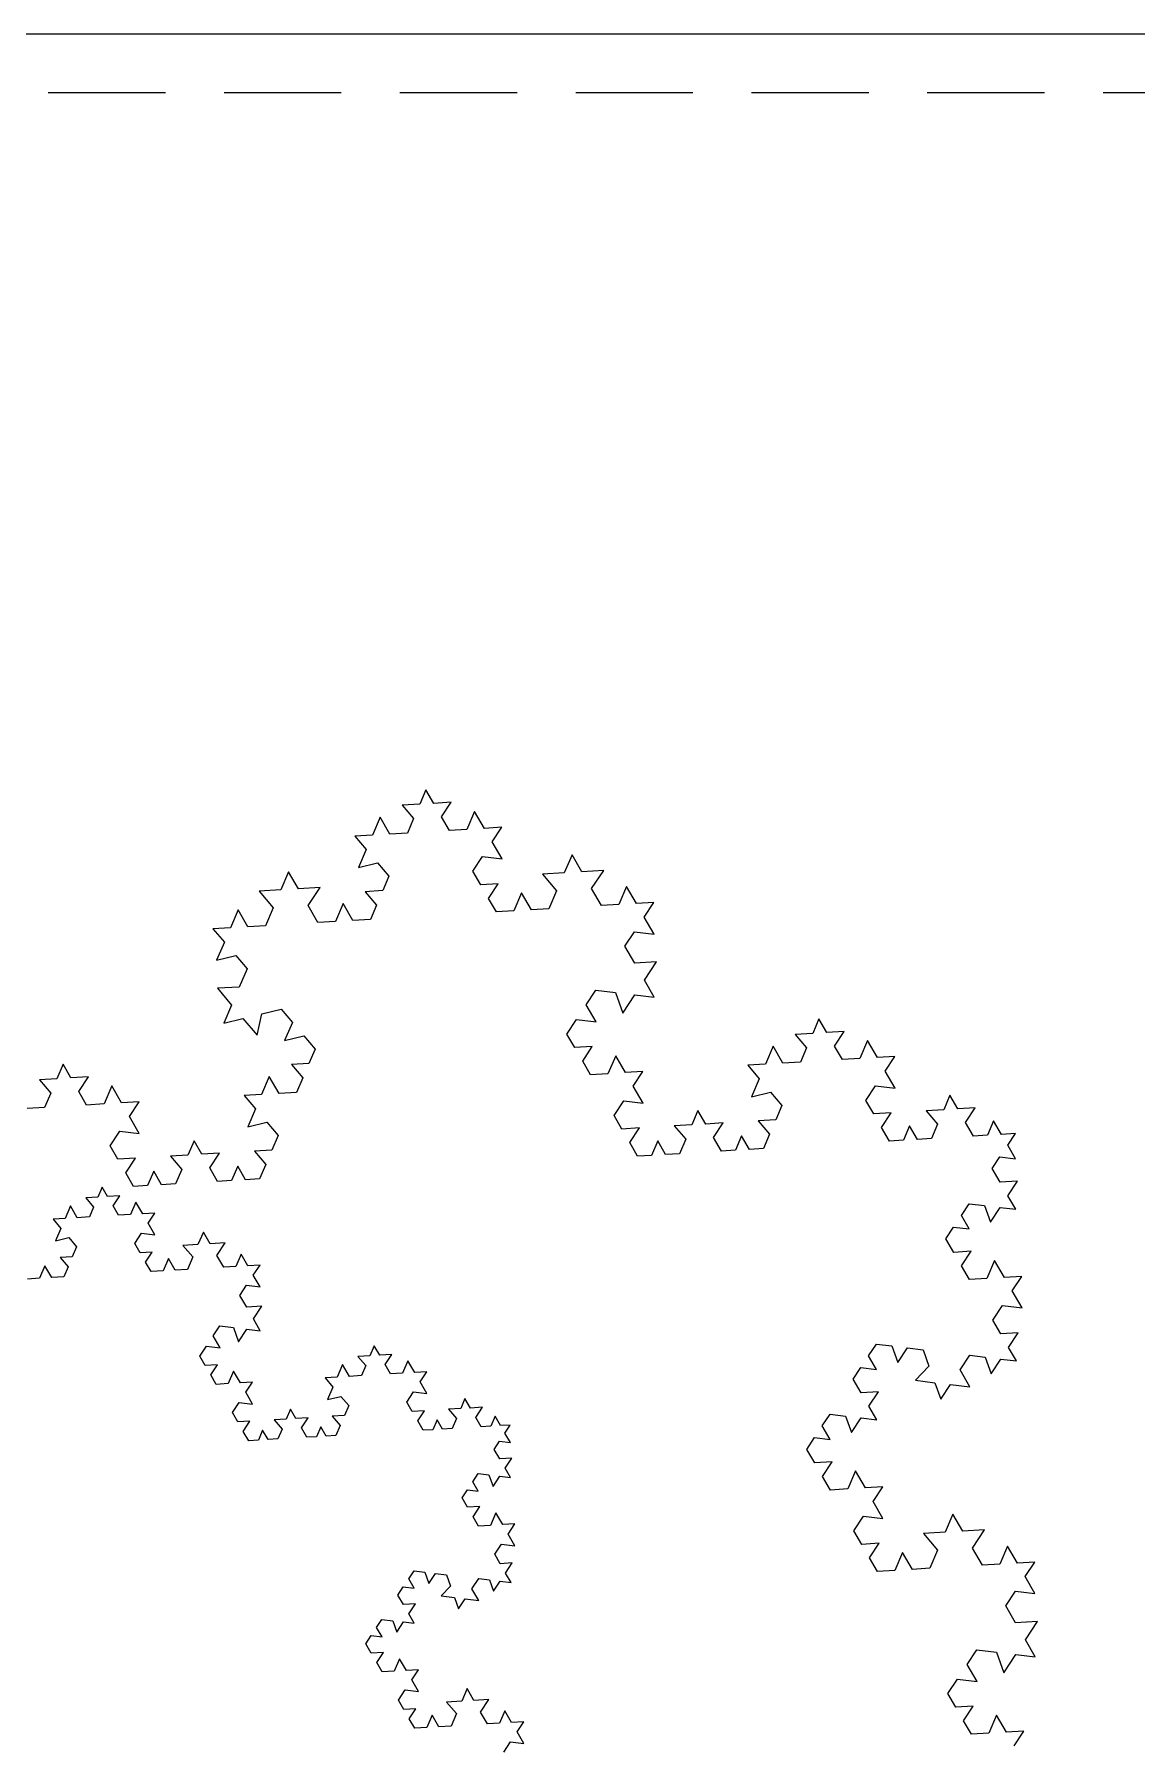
# Model space of a CAD drawing. Header units: inches. Extents: x 15 to 91, y 8 to 301.
# Drawn here: x 54.83 to 59.53, y 250.24 to 257.54 of the extents above; entities that cross this region are included whole.
import ezdxf

# ---------------------------------------------------------------- set-up
doc = ezdxf.new("R2010")
doc.units = ezdxf.units.IN
doc.header["$MEASUREMENT"] = 0
doc.linetypes.add('DASHED', pattern=[0.75, 0.5, -0.25])
doc.layers.get('Defpoints').update_dxf_attribs({"true_color": 0x000000})
doc.layers.add('2 - Engrave - Shallow (VECTOR)', color=1, linetype='Continuous', true_color=0xff0000)

msp = doc.modelspace()

# ---------------------------------------------------------------- linework, layer by layer
at = {"layer": '2 - Engrave - Shallow (VECTOR)'}
for p, q in [((56.5011, 254.3148), (56.4749, 254.2533)), ((56.5346, 254.2569), (56.5011, 254.3148)), ((56.4749, 254.2533), (56.4002, 254.2488)), ((56.4002, 254.2488), (56.4486, 254.1918)), ((56.6092, 254.2614), (56.5346, 254.2569)), ((56.568, 254.199), (56.6092, 254.2614)), ((56.3059, 254.1982), (56.2731, 254.1214)), ((56.3477, 254.1258), (56.3059, 254.1982)), ((56.4486, 254.1918), (56.4223, 254.1303)), ((56.6014, 254.1411), (56.568, 254.199)), ((56.7089, 254.2224), (56.6761, 254.1456)), ((56.7507, 254.15), (56.7089, 254.2224)), ((56.2731, 254.1214), (56.1984, 254.1169)), ((56.1984, 254.1169), (56.2468, 254.0599)), ((56.4223, 254.1303), (56.3477, 254.1258)), ((56.6761, 254.1456), (56.6014, 254.1411)), ((56.8253, 254.1545), (56.7507, 254.15)), ((56.7841, 254.0921), (56.8253, 254.1545)), ((56.8259, 254.0197), (56.7841, 254.0921)), ((56.2468, 254.0599), (56.214, 253.983)), ((56.7017, 253.9673), (56.7429, 254.0297)), ((56.7429, 254.0297), (56.8259, 254.0197)), ((57.1245, 254.0376), (57.0916, 253.9608)), ((57.1663, 253.9653), (57.1245, 254.0376)), ((55.9154, 253.9651), (55.8826, 253.8882)), ((55.9572, 253.8927), (55.9154, 253.9651)), ((56.214, 253.983), (56.2952, 254.0028)), ((56.2952, 254.0028), (56.3435, 253.9458)), ((56.3435, 253.9458), (56.3172, 253.8843)), ((56.7352, 253.9094), (56.7017, 253.9673)), ((57.0916, 253.9608), (56.9983, 253.9552)), ((56.9983, 253.9552), (57.0588, 253.8839)), ((57.2595, 253.9709), (57.1663, 253.9653)), ((57.208, 253.8929), (57.2595, 253.9709)), ((55.8826, 253.8882), (55.7893, 253.8826)), ((55.7893, 253.8826), (55.8498, 253.8113)), ((56.0505, 253.8983), (55.9572, 253.8927)), ((55.999, 253.8203), (56.0505, 253.8983)), ((56.3172, 253.8843), (56.2426, 253.8799)), ((56.2426, 253.8799), (56.291, 253.8228)), ((56.8098, 253.9139), (56.7352, 253.9094)), ((56.7686, 253.8515), (56.8098, 253.9139)), ((56.9095, 253.8749), (56.8767, 253.7981)), ((56.9513, 253.8026), (56.9095, 253.8749)), ((57.0588, 253.8839), (57.026, 253.807)), ((57.2498, 253.8205), (57.208, 253.8929)), ((57.3573, 253.9018), (57.3245, 253.825)), ((57.3991, 253.8294), (57.3573, 253.9018)), ((55.7005, 253.8024), (55.6677, 253.7255)), ((55.7423, 253.73), (55.7005, 253.8024)), ((55.8498, 253.8113), (55.8169, 253.7345)), ((56.0408, 253.7479), (55.999, 253.8203)), ((56.1483, 253.8293), (56.1154, 253.7524)), ((56.1901, 253.7569), (56.1483, 253.8293)), ((56.291, 253.8228), (56.2647, 253.7613)), ((56.8021, 253.7936), (56.7686, 253.8515)), ((57.026, 253.807), (56.9513, 253.8026)), ((57.3245, 253.825), (57.2498, 253.8205)), ((57.4737, 253.8339), (57.3991, 253.8294)), ((57.4325, 253.7715), (57.4737, 253.8339)), ((55.8169, 253.7345), (55.7423, 253.73)), ((56.1154, 253.7524), (56.0408, 253.7479)), ((56.2647, 253.7613), (56.1901, 253.7569)), ((56.8767, 253.7981), (56.8021, 253.7936)), ((57.4743, 253.6991), (57.4325, 253.7715)), ((55.6677, 253.7255), (55.593, 253.721)), ((55.593, 253.721), (55.6414, 253.664)), ((55.6414, 253.664), (55.6086, 253.5871)), ((57.3502, 253.6467), (57.3913, 253.7091)), ((57.3913, 253.7091), (57.4743, 253.6991)), ((55.6086, 253.5871), (55.6898, 253.607)), ((55.6898, 253.607), (55.7381, 253.55)), ((57.3919, 253.5743), (57.3502, 253.6467)), ((55.7381, 253.55), (55.7053, 253.4731)), ((57.4852, 253.5799), (57.3919, 253.5743)), ((57.4337, 253.5019), (57.4852, 253.5799)), ((55.7053, 253.4731), (55.612, 253.4675)), ((55.612, 253.4675), (55.6724, 253.3962)), ((57.1854, 253.3972), (57.2266, 253.4596)), ((57.2266, 253.4596), (57.3096, 253.4496)), ((57.3096, 253.4496), (57.3411, 253.3616)), ((57.3411, 253.3616), (57.3925, 253.4396)), ((57.3925, 253.4396), (57.4755, 253.4296)), ((57.4755, 253.4296), (57.4337, 253.5019)), ((55.6724, 253.3962), (55.6396, 253.3194)), ((55.802, 253.3591), (55.8832, 253.3789)), ((55.8832, 253.3789), (55.9316, 253.3219)), ((57.2272, 253.3248), (57.1854, 253.3972)), ((55.6396, 253.3194), (55.7208, 253.3392)), ((55.7208, 253.3392), (55.7813, 253.2679)), ((55.7813, 253.2679), (55.802, 253.3591)), ((55.9316, 253.3219), (55.8987, 253.245)), ((57.103, 253.2724), (57.1442, 253.3348)), ((57.1442, 253.3348), (57.2272, 253.3248)), ((58.1777, 253.3369), (58.1514, 253.2754)), ((58.2111, 253.279), (58.1777, 253.3369)), ((55.8987, 253.245), (55.9799, 253.2649)), ((55.9799, 253.2649), (56.0283, 253.2079)), ((57.1364, 253.2145), (57.103, 253.2724)), ((57.2111, 253.2189), (57.1364, 253.2145)), ((57.1699, 253.1565), (57.2111, 253.2189)), ((57.9824, 253.2203), (57.9496, 253.1434)), ((58.0242, 253.1479), (57.9824, 253.2203)), ((58.1514, 253.2754), (58.0768, 253.2709)), ((58.0768, 253.2709), (58.1251, 253.2139)), ((58.2857, 253.2834), (58.2111, 253.279)), ((58.2445, 253.2211), (58.2857, 253.2834)), ((58.278, 253.1631), (58.2445, 253.2211)), ((58.3855, 253.2445), (58.3526, 253.1676)), ((58.4272, 253.1721), (58.3855, 253.2445)), ((54.9536, 253.1434), (54.9273, 253.0819)), ((54.987, 253.0854), (54.9536, 253.1434)), ((56.002, 253.1464), (55.9274, 253.1419)), ((56.0283, 253.2079), (56.002, 253.1464)), ((57.2033, 253.0986), (57.1699, 253.1565)), ((57.3108, 253.18), (57.2779, 253.1031)), ((57.3526, 253.1076), (57.3108, 253.18)), ((57.9496, 253.1434), (57.875, 253.139)), ((58.0989, 253.1524), (58.0242, 253.1479)), ((58.1251, 253.2139), (58.0989, 253.1524)), ((58.3526, 253.1676), (58.278, 253.1631)), ((58.5019, 253.1766), (58.4272, 253.1721)), ((58.4607, 253.1142), (58.5019, 253.1766)), ((54.9273, 253.0819), (54.8527, 253.0774)), ((54.8527, 253.0774), (54.9011, 253.0204)), ((55.0617, 253.0899), (54.987, 253.0854)), ((55.0205, 253.0275), (55.0617, 253.0899)), ((55.8331, 253.0913), (55.8002, 253.0144)), ((55.8749, 253.0189), (55.8331, 253.0913)), ((55.9274, 253.1419), (55.9758, 253.0849)), ((55.9758, 253.0849), (55.9495, 253.0234)), ((57.2779, 253.1031), (57.2033, 253.0986)), ((57.4272, 253.1121), (57.3526, 253.1076)), ((57.386, 253.0497), (57.4272, 253.1121)), ((57.875, 253.139), (57.9233, 253.0819)), ((57.9233, 253.0819), (57.8905, 253.0051)), ((58.5025, 253.0418), (58.4607, 253.1142)), ((54.9011, 253.0204), (54.8748, 252.9589)), ((55.0539, 252.9696), (55.0205, 253.0275)), ((55.1614, 253.051), (55.1285, 252.9741)), ((55.2032, 252.9786), (55.1614, 253.051)), ((55.8002, 253.0144), (55.7256, 253.0099)), ((55.7256, 253.0099), (55.774, 252.9529)), ((55.9495, 253.0234), (55.8749, 253.0189)), ((57.4278, 252.9773), (57.386, 253.0497)), ((57.8905, 253.0051), (57.9717, 253.0249)), ((57.9717, 253.0249), (58.0201, 252.9679)), ((58.3783, 252.9894), (58.4195, 253.0518)), ((58.4195, 253.0518), (58.5025, 253.0418)), ((58.7365, 253.0109), (58.7103, 252.9494)), ((58.77, 252.953), (58.7365, 253.0109)), ((54.8748, 252.9589), (54.8002, 252.9544)), ((55.1285, 252.9741), (55.0539, 252.9696)), ((55.2778, 252.9831), (55.2032, 252.9786)), ((55.2366, 252.9207), (55.2778, 252.9831)), ((55.774, 252.9529), (55.7411, 252.8761)), ((57.3036, 252.9249), (57.3448, 252.9873)), ((57.337, 252.867), (57.3036, 252.9249)), ((57.3448, 252.9873), (57.4278, 252.9773)), ((57.6618, 252.9464), (57.6356, 252.8849)), ((57.6953, 252.8885), (57.6618, 252.9464)), ((58.0201, 252.9679), (57.9938, 252.9064)), ((58.4117, 252.9315), (58.3783, 252.9894)), ((58.4864, 252.936), (58.4117, 252.9315)), ((58.4452, 252.8736), (58.4864, 252.936)), ((58.7103, 252.9494), (58.6356, 252.9449)), ((58.6356, 252.9449), (58.684, 252.8879)), ((58.8446, 252.9575), (58.77, 252.953)), ((58.8034, 252.8951), (58.8446, 252.9575)), ((55.1542, 252.7959), (55.1954, 252.8583)), ((55.1954, 252.8583), (55.2784, 252.8483)), ((55.2784, 252.8483), (55.2366, 252.9207)), ((55.7411, 252.8761), (55.8223, 252.8959)), ((55.8223, 252.8959), (55.8707, 252.8389)), ((57.4117, 252.8715), (57.337, 252.867)), ((57.3705, 252.8091), (57.4117, 252.8715)), ((57.6356, 252.8849), (57.5609, 252.8804)), ((57.5609, 252.8804), (57.6093, 252.8234)), ((57.7699, 252.893), (57.6953, 252.8885)), ((57.7287, 252.8306), (57.7699, 252.893)), ((57.9938, 252.9064), (57.9192, 252.9019)), ((57.9192, 252.9019), (57.9675, 252.8449)), ((58.4786, 252.8157), (58.4452, 252.8736)), ((58.5646, 252.8807), (58.5383, 252.8192)), ((58.598, 252.8228), (58.5646, 252.8807)), ((58.684, 252.8879), (58.6577, 252.8264)), ((58.8368, 252.8372), (58.8034, 252.8951)), ((58.9228, 252.9022), (58.8965, 252.8407)), ((58.9562, 252.8443), (58.9228, 252.9022)), ((55.1877, 252.738), (55.1542, 252.7959)), ((55.5124, 252.8174), (55.4862, 252.7559)), ((55.5459, 252.7595), (55.5124, 252.8174)), ((55.8444, 252.7774), (55.7698, 252.7729)), ((55.8707, 252.8389), (55.8444, 252.7774)), ((57.4039, 252.7512), (57.3705, 252.8091)), ((57.4899, 252.8162), (57.4636, 252.7547)), ((57.5233, 252.7583), (57.4899, 252.8162)), ((57.6093, 252.8234), (57.583, 252.7619)), ((57.7621, 252.7727), (57.7287, 252.8306)), ((57.8481, 252.8377), (57.8218, 252.7762)), ((57.8815, 252.7798), (57.8481, 252.8377)), ((57.9413, 252.7834), (57.8815, 252.7798)), ((57.9675, 252.8449), (57.9413, 252.7834)), ((58.5383, 252.8192), (58.4786, 252.8157)), ((58.6577, 252.8264), (58.598, 252.8228)), ((58.8965, 252.8407), (58.8368, 252.8372)), ((59.0159, 252.8479), (58.9562, 252.8443)), ((58.983, 252.798), (59.0159, 252.8479)), ((59.0164, 252.7401), (58.983, 252.798)), ((55.2623, 252.7424), (55.1877, 252.738)), ((55.2211, 252.6801), (55.2623, 252.7424)), ((55.4862, 252.7559), (55.4115, 252.7514)), ((55.4115, 252.7514), (55.4599, 252.6944)), ((55.6205, 252.764), (55.5459, 252.7595)), ((55.5793, 252.7016), (55.6205, 252.764)), ((55.6987, 252.7087), (55.6725, 252.6472)), ((55.7322, 252.6508), (55.6987, 252.7087)), ((55.7698, 252.7729), (55.8181, 252.7159)), ((55.8181, 252.7159), (55.7919, 252.6544)), ((57.4636, 252.7547), (57.4039, 252.7512)), ((57.583, 252.7619), (57.5233, 252.7583)), ((57.8218, 252.7762), (57.7621, 252.7727)), ((58.9171, 252.6982), (58.95, 252.7481)), ((58.95, 252.7481), (59.0164, 252.7401)), ((55.2545, 252.6221), (55.2211, 252.6801)), ((55.3405, 252.6872), (55.3142, 252.6257)), ((55.3739, 252.6293), (55.3405, 252.6872)), ((55.4336, 252.6329), (55.3739, 252.6293)), ((55.4599, 252.6944), (55.4336, 252.6329)), ((55.6128, 252.6436), (55.5793, 252.7016)), ((55.6725, 252.6472), (55.6128, 252.6436)), ((55.7919, 252.6544), (55.7322, 252.6508)), ((58.9505, 252.6403), (58.9171, 252.6982)), ((59.0251, 252.6447), (58.9505, 252.6403)), ((58.9839, 252.5823), (59.0251, 252.6447)), ((55.102, 252.5769), (55.0504, 252.5738)), ((55.0504, 252.5738), (55.0838, 252.5343)), ((55.1202, 252.6194), (55.102, 252.5769)), ((55.1434, 252.5793), (55.1202, 252.6194)), ((55.195, 252.5825), (55.1434, 252.5793)), ((55.1665, 252.5393), (55.195, 252.5825)), ((55.3142, 252.6257), (55.2545, 252.6221)), ((59.0174, 252.5244), (58.9839, 252.5823)), ((54.9623, 252.4855), (54.9107, 252.4824)), ((54.9851, 252.5387), (54.9623, 252.4855)), ((55.014, 252.4886), (54.9851, 252.5387)), ((55.0657, 252.4917), (55.014, 252.4886)), ((55.0838, 252.5343), (55.0657, 252.4917)), ((55.1897, 252.4992), (55.1665, 252.5393)), ((55.2413, 252.5023), (55.1897, 252.4992)), ((55.2641, 252.5555), (55.2413, 252.5023)), ((55.293, 252.5054), (55.2641, 252.5555)), ((55.3447, 252.5085), (55.293, 252.5054)), ((55.3161, 252.4653), (55.3447, 252.5085)), ((58.7853, 252.4985), (58.8182, 252.5484)), ((58.8187, 252.4406), (58.7853, 252.4985)), ((58.8182, 252.5484), (58.8846, 252.5404)), ((58.8846, 252.5404), (58.9098, 252.47)), ((58.9098, 252.47), (58.951, 252.5324)), ((58.951, 252.5324), (59.0174, 252.5244)), ((54.9107, 252.4824), (54.9441, 252.4429)), ((54.9441, 252.4429), (54.9214, 252.3897)), ((55.2591, 252.3789), (55.2876, 252.4221)), ((55.2876, 252.4221), (55.3451, 252.4152)), ((55.3451, 252.4152), (55.3161, 252.4653)), ((55.5518, 252.4276), (55.529, 252.3743)), ((55.5807, 252.3774), (55.5518, 252.4276)), ((58.7193, 252.3987), (58.7523, 252.4486)), ((58.7523, 252.4486), (58.8187, 252.4406)), ((54.9214, 252.3897), (54.9776, 252.4035)), ((54.9776, 252.4035), (55.0111, 252.364)), ((55.0111, 252.364), (54.9929, 252.3214)), ((55.2823, 252.3388), (55.2591, 252.3789)), ((55.3339, 252.3419), (55.2823, 252.3388)), ((55.3054, 252.2987), (55.3339, 252.3419)), ((55.529, 252.3743), (55.4644, 252.3705)), ((55.4644, 252.3705), (55.5063, 252.3211)), ((55.6453, 252.3813), (55.5807, 252.3774)), ((55.6096, 252.3273), (55.6453, 252.3813)), ((58.7528, 252.3408), (58.7193, 252.3987)), ((58.8274, 252.3453), (58.7528, 252.3408)), ((58.7862, 252.2829), (58.8274, 252.3453)), ((54.8759, 252.2833), (54.8532, 252.2301)), ((54.9049, 252.2332), (54.8759, 252.2833)), ((54.9929, 252.3214), (54.9412, 252.3183)), ((54.9412, 252.3183), (54.9747, 252.2788)), ((54.9747, 252.2788), (54.9565, 252.2363)), ((55.3286, 252.2586), (55.3054, 252.2987)), ((55.403, 252.3149), (55.3802, 252.2617)), ((55.4319, 252.2648), (55.403, 252.3149)), ((55.4836, 252.2679), (55.4319, 252.2648)), ((55.5063, 252.3211), (55.4836, 252.2679)), ((55.6386, 252.2772), (55.6096, 252.3273)), ((55.6902, 252.2803), (55.6386, 252.2772)), ((55.713, 252.3335), (55.6902, 252.2803)), ((55.7419, 252.2834), (55.713, 252.3335)), ((55.7936, 252.2865), (55.7419, 252.2834)), ((55.765, 252.2433), (55.7936, 252.2865)), ((58.8196, 252.2249), (58.7862, 252.2829)), ((58.9271, 252.3063), (58.8943, 252.2294)), ((58.9689, 252.2339), (58.9271, 252.3063)), ((54.8532, 252.2301), (54.8015, 252.227)), ((54.9565, 252.2363), (54.9049, 252.2332)), ((55.3802, 252.2617), (55.3286, 252.2586)), ((55.708, 252.1569), (55.7365, 252.2001)), ((55.7365, 252.2001), (55.794, 252.1932)), ((55.794, 252.1932), (55.765, 252.2433)), ((58.8943, 252.2294), (58.8196, 252.2249)), ((59.0435, 252.2384), (58.9689, 252.2339)), ((59.0023, 252.176), (59.0435, 252.2384)), ((55.7369, 252.1068), (55.708, 252.1569)), ((59.0441, 252.1036), (59.0023, 252.176)), ((55.8015, 252.1107), (55.7369, 252.1068)), ((55.7659, 252.0567), (55.8015, 252.1107)), ((55.7948, 252.0066), (55.7659, 252.0567)), ((58.92, 252.0512), (58.9612, 252.1136)), ((58.9534, 251.9933), (58.92, 252.0512)), ((58.9612, 252.1136), (59.0441, 252.1036)), ((55.5939, 251.9841), (55.6224, 252.0273)), ((55.6229, 251.934), (55.5939, 251.9841)), ((55.6224, 252.0273), (55.6799, 252.0204)), ((55.6799, 252.0204), (55.7017, 251.9595)), ((55.7017, 251.9595), (55.7374, 252.0135)), ((55.7374, 252.0135), (55.7948, 252.0066)), ((59.028, 251.9978), (58.9534, 251.9933)), ((58.9868, 251.9354), (59.028, 251.9978)), ((55.5369, 251.8978), (55.5654, 251.9409)), ((55.5654, 251.9409), (55.6229, 251.934)), ((56.2809, 251.9424), (56.2627, 251.8998)), ((56.3041, 251.9023), (56.2809, 251.9424)), ((56.3557, 251.9054), (56.3041, 251.9023)), ((56.3272, 251.8622), (56.3557, 251.9054)), ((58.3898, 251.8995), (58.4227, 251.9495)), ((58.4227, 251.9495), (58.4891, 251.9415)), ((58.4891, 251.9415), (58.5143, 251.8711)), ((58.5143, 251.8711), (58.5555, 251.9335)), ((58.5555, 251.9335), (58.6219, 251.9255)), ((58.6219, 251.9255), (58.6471, 251.8551)), ((58.7799, 251.8391), (58.8211, 251.9015)), ((58.8211, 251.9015), (58.8875, 251.8935)), ((59.0203, 251.8775), (58.9868, 251.9354)), ((55.56, 251.8577), (55.5369, 251.8978)), ((55.6117, 251.8608), (55.56, 251.8577)), ((55.5832, 251.8176), (55.6117, 251.8608)), ((55.6807, 251.8338), (55.658, 251.7806)), ((55.7097, 251.7837), (55.6807, 251.8338)), ((56.1457, 251.8617), (56.123, 251.8085)), ((56.1747, 251.8116), (56.1457, 251.8617)), ((56.2627, 251.8998), (56.211, 251.8967)), ((56.211, 251.8967), (56.2445, 251.8573)), ((56.2445, 251.8573), (56.2263, 251.8147)), ((56.3503, 251.8221), (56.3272, 251.8622)), ((56.4247, 251.8785), (56.402, 251.8252)), ((56.4537, 251.8283), (56.4247, 251.8785)), ((56.5054, 251.8314), (56.4537, 251.8283)), ((56.4768, 251.7882), (56.5054, 251.8314)), ((58.3239, 251.7997), (58.3568, 251.8496)), ((58.3568, 251.8496), (58.4232, 251.8416)), ((58.4232, 251.8416), (58.3898, 251.8995)), ((58.6471, 251.8551), (58.5893, 251.7947)), ((58.8217, 251.7667), (58.7799, 251.8391)), ((58.8875, 251.8935), (58.9127, 251.8231)), ((58.9127, 251.8231), (58.9539, 251.8855)), ((58.9539, 251.8855), (59.0203, 251.8775)), ((55.6063, 251.7775), (55.5832, 251.8176)), ((55.658, 251.7806), (55.6063, 251.7775)), ((55.7613, 251.7868), (55.7097, 251.7837)), ((55.7328, 251.7436), (55.7613, 251.7868)), ((56.123, 251.8085), (56.0713, 251.8054)), ((56.0713, 251.8054), (56.1048, 251.7659)), ((56.1048, 251.7659), (56.0821, 251.7127)), ((56.2263, 251.8147), (56.1747, 251.8116)), ((56.402, 251.8252), (56.3503, 251.8221)), ((56.5058, 251.7381), (56.4768, 251.7882)), ((58.3573, 251.7418), (58.3239, 251.7997)), ((58.5893, 251.7947), (58.6723, 251.7847)), ((58.6723, 251.7847), (58.6975, 251.7143)), ((58.6975, 251.7143), (58.7387, 251.7767)), ((58.7387, 251.7767), (58.8217, 251.7667)), ((55.6758, 251.6572), (55.7043, 251.7004)), ((55.7043, 251.7004), (55.7617, 251.6935)), ((55.7617, 251.6935), (55.7328, 251.7436)), ((56.0821, 251.7127), (56.1383, 251.7264)), ((56.1383, 251.7264), (56.1718, 251.687)), ((56.1718, 251.687), (56.1536, 251.6444)), ((56.4198, 251.7019), (56.4483, 251.745)), ((56.4429, 251.6618), (56.4198, 251.7019)), ((56.4483, 251.745), (56.5058, 251.7381)), ((56.6678, 251.7167), (56.6496, 251.6742)), ((56.6909, 251.6766), (56.6678, 251.7167)), ((58.4319, 251.7463), (58.3573, 251.7418)), ((58.3907, 251.6839), (58.4319, 251.7463)), ((58.4242, 251.626), (58.3907, 251.6839)), ((55.6989, 251.6171), (55.6758, 251.6572)), ((55.7506, 251.6202), (55.6989, 251.6171)), ((55.7221, 251.577), (55.7506, 251.6202)), ((55.9056, 251.6295), (55.8539, 251.6264)), ((55.8539, 251.6264), (55.8874, 251.5869)), ((55.9238, 251.6721), (55.9056, 251.6295)), ((55.9469, 251.632), (55.9238, 251.6721)), ((55.9986, 251.6351), (55.9469, 251.632)), ((55.9701, 251.5919), (55.9986, 251.6351)), ((56.1536, 251.6444), (56.1019, 251.6413)), ((56.1019, 251.6413), (56.1354, 251.6018)), ((56.4946, 251.6649), (56.4429, 251.6618)), ((56.4661, 251.6217), (56.4946, 251.6649)), ((56.4892, 251.5816), (56.4661, 251.6217)), ((56.5488, 251.6266), (56.5306, 251.5841)), ((56.5719, 251.5865), (56.5488, 251.6266)), ((56.6496, 251.6742), (56.5979, 251.6711)), ((56.5979, 251.6711), (56.6314, 251.6316)), ((56.6314, 251.6316), (56.6132, 251.589)), ((56.7426, 251.6797), (56.6909, 251.6766)), ((56.7141, 251.6365), (56.7426, 251.6797)), ((56.7372, 251.5965), (56.7141, 251.6365)), ((56.7968, 251.6415), (56.7786, 251.5989)), ((56.8199, 251.6014), (56.7968, 251.6415)), ((58.192, 251.6001), (58.225, 251.65)), ((58.225, 251.65), (58.2914, 251.642)), ((58.2914, 251.642), (58.3166, 251.5716)), ((58.3166, 251.5716), (58.3578, 251.634)), ((58.3578, 251.634), (58.4242, 251.626)), ((55.7452, 251.5369), (55.7221, 251.577)), ((55.7866, 251.5394), (55.7452, 251.5369)), ((55.8047, 251.582), (55.7866, 251.5394)), ((55.8279, 251.5419), (55.8047, 251.582)), ((55.8692, 251.5444), (55.8279, 251.5419)), ((55.8874, 251.5869), (55.8692, 251.5444)), ((55.9932, 251.5518), (55.9701, 251.5919)), ((56.0346, 251.5543), (55.9932, 251.5518)), ((56.0527, 251.5969), (56.0346, 251.5543)), ((56.0759, 251.5568), (56.0527, 251.5969)), ((56.1172, 251.5592), (56.0759, 251.5568)), ((56.1354, 251.6018), (56.1172, 251.5592)), ((56.5306, 251.5841), (56.4892, 251.5816)), ((56.6132, 251.589), (56.5719, 251.5865)), ((56.7786, 251.5989), (56.7372, 251.5965)), ((56.8612, 251.6039), (56.8199, 251.6014)), ((56.8384, 251.5693), (56.8612, 251.6039)), ((56.8616, 251.5292), (56.8384, 251.5693)), ((58.1261, 251.5002), (58.1591, 251.5501)), ((58.1591, 251.5501), (58.2255, 251.5421)), ((58.2255, 251.5421), (58.192, 251.6001)), ((56.7928, 251.5002), (56.8156, 251.5348)), ((56.8159, 251.4601), (56.7928, 251.5002)), ((56.8156, 251.5348), (56.8616, 251.5292)), ((56.8676, 251.4632), (56.8159, 251.4601)), ((56.8391, 251.42), (56.8676, 251.4632)), ((58.1596, 251.4423), (58.1261, 251.5002)), ((56.7015, 251.362), (56.7244, 251.3966)), ((56.7244, 251.3966), (56.7703, 251.391)), ((56.7703, 251.391), (56.7878, 251.3423)), ((56.8622, 251.3799), (56.8391, 251.42)), ((58.2342, 251.4468), (58.1596, 251.4423)), ((58.193, 251.3844), (58.2342, 251.4468)), ((58.3339, 251.4078), (58.3011, 251.331)), ((58.3757, 251.3354), (58.3339, 251.4078)), ((56.6559, 251.2929), (56.6787, 251.3275)), ((56.6787, 251.3275), (56.7247, 251.3219)), ((56.7247, 251.3219), (56.7015, 251.362)), ((56.7878, 251.3423), (56.8163, 251.3855)), ((56.8163, 251.3855), (56.8622, 251.3799)), ((58.2264, 251.3265), (58.193, 251.3844)), ((58.3011, 251.331), (58.2264, 251.3265)), ((58.4503, 251.3399), (58.3757, 251.3354)), ((58.4091, 251.2775), (58.4503, 251.3399)), ((56.6791, 251.2528), (56.6559, 251.2929)), ((56.7307, 251.2559), (56.6791, 251.2528)), ((56.7022, 251.2127), (56.7307, 251.2559)), ((58.4509, 251.2051), (58.4091, 251.2775)), ((56.7253, 251.1726), (56.7022, 251.2127)), ((56.777, 251.1757), (56.7253, 251.1726)), ((56.7997, 251.2289), (56.777, 251.1757)), ((56.8287, 251.1788), (56.7997, 251.2289)), ((56.8804, 251.1819), (56.8287, 251.1788)), ((56.8518, 251.1387), (56.8804, 251.1819)), ((58.3267, 251.1528), (58.3679, 251.2151)), ((58.3679, 251.2151), (58.4509, 251.2051)), ((58.7495, 251.2231), (58.7166, 251.1462)), ((58.7913, 251.1507), (58.7495, 251.2231)), ((56.8808, 251.0886), (56.8518, 251.1387)), ((58.3602, 251.0948), (58.3267, 251.1528)), ((58.4348, 251.0993), (58.3602, 251.0948)), ((58.3936, 251.0369), (58.4348, 251.0993)), ((58.7166, 251.1462), (58.6233, 251.1406)), ((58.6233, 251.1406), (58.6838, 251.0693)), ((58.8845, 251.1563), (58.7913, 251.1507)), ((58.833, 251.0783), (58.8845, 251.1563)), ((56.7948, 251.0523), (56.8233, 251.0955)), ((56.8179, 251.0122), (56.7948, 251.0523)), ((56.8233, 251.0955), (56.8808, 251.0886)), ((58.4271, 250.979), (58.3936, 251.0369)), ((58.5345, 251.0604), (58.5017, 250.9835)), ((58.5763, 250.988), (58.5345, 251.0604)), ((58.6838, 251.0693), (58.651, 250.9925)), ((58.8748, 251.0059), (58.833, 251.0783)), ((58.9823, 251.0872), (58.9495, 251.0104)), ((59.0241, 251.0148), (58.9823, 251.0872)), ((56.4277, 250.9473), (56.4506, 250.9819)), ((56.4506, 250.9819), (56.4965, 250.9764)), ((56.4965, 250.9764), (56.514, 250.9276)), ((56.514, 250.9276), (56.5425, 250.9708)), ((56.5425, 250.9708), (56.5885, 250.9653)), ((56.5885, 250.9653), (56.6059, 250.9165)), ((56.8696, 251.0153), (56.8179, 251.0122)), ((56.8411, 250.9721), (56.8696, 251.0153)), ((56.8642, 250.9321), (56.8411, 250.9721)), ((58.5017, 250.9835), (58.4271, 250.979)), ((58.651, 250.9925), (58.5763, 250.988)), ((58.9495, 251.0104), (58.8748, 251.0059)), ((59.0987, 251.0193), (59.0241, 251.0148)), ((59.0575, 250.9569), (59.0987, 251.0193)), ((59.0993, 250.8845), (59.0575, 250.9569)), ((56.3821, 250.8782), (56.4049, 250.9128)), ((56.4053, 250.8381), (56.3821, 250.8782)), ((56.4049, 250.9128), (56.4509, 250.9072)), ((56.4509, 250.9072), (56.4277, 250.9473)), ((56.6059, 250.9165), (56.5659, 250.8747)), ((56.6978, 250.9055), (56.7263, 250.9487)), ((56.7268, 250.8554), (56.6978, 250.9055)), ((56.7263, 250.9487), (56.7723, 250.9431)), ((56.7723, 250.9431), (56.7898, 250.8944)), ((56.7898, 250.8944), (56.8183, 250.9376)), ((56.8183, 250.9376), (56.8642, 250.9321)), ((58.9752, 250.8321), (59.0163, 250.8945)), ((59.0163, 250.8945), (59.0993, 250.8845)), ((56.4569, 250.8412), (56.4053, 250.8381)), ((56.4284, 250.798), (56.4569, 250.8412)), ((56.5659, 250.8747), (56.6233, 250.8678)), ((56.6233, 250.8678), (56.6408, 250.8191)), ((56.6408, 250.8191), (56.6693, 250.8623)), ((56.6693, 250.8623), (56.7268, 250.8554)), ((59.0169, 250.7598), (58.9752, 250.8321)), ((56.2909, 250.74), (56.3137, 250.7746)), ((56.314, 250.6999), (56.2909, 250.74)), ((56.3137, 250.7746), (56.3596, 250.769)), ((56.3596, 250.769), (56.3771, 250.7203)), ((56.3771, 250.7203), (56.4056, 250.7635)), ((56.4056, 250.7635), (56.4516, 250.7579)), ((56.4516, 250.7579), (56.4284, 250.798)), ((59.1102, 250.7654), (59.0169, 250.7598)), ((59.0587, 250.6874), (59.1102, 250.7654)), ((56.2452, 250.6709), (56.268, 250.7054)), ((56.2684, 250.6308), (56.2452, 250.6709)), ((56.268, 250.7054), (56.314, 250.6999)), ((59.1005, 250.615), (59.0587, 250.6874)), ((56.32, 250.6339), (56.2684, 250.6308)), ((56.2915, 250.5907), (56.32, 250.6339)), ((56.3147, 250.5506), (56.2915, 250.5907)), ((56.3891, 250.6069), (56.3663, 250.5537)), ((56.418, 250.5568), (56.3891, 250.6069)), ((58.8104, 250.5826), (58.8516, 250.645)), ((58.8516, 250.645), (58.9346, 250.635)), ((58.9346, 250.635), (58.9661, 250.547)), ((58.9661, 250.547), (59.0175, 250.625)), ((59.0175, 250.625), (59.1005, 250.615)), ((56.3663, 250.5537), (56.3147, 250.5506)), ((56.4697, 250.5599), (56.418, 250.5568)), ((56.4411, 250.5167), (56.4697, 250.5599)), ((56.4701, 250.4666), (56.4411, 250.5167)), ((58.728, 250.4578), (58.7692, 250.5202)), ((58.7692, 250.5202), (58.8522, 250.5102)), ((58.8522, 250.5102), (58.8104, 250.5826)), ((56.3841, 250.4303), (56.4126, 250.4735)), ((56.4126, 250.4735), (56.4701, 250.4666)), ((56.6768, 250.479), (56.654, 250.4258)), ((56.7057, 250.4289), (56.6768, 250.479)), ((58.7614, 250.3999), (58.728, 250.4578)), ((56.4073, 250.3902), (56.3841, 250.4303)), ((56.4589, 250.3933), (56.4073, 250.3902)), ((56.4304, 250.3501), (56.4589, 250.3933)), ((56.654, 250.4258), (56.5894, 250.4219)), ((56.5894, 250.4219), (56.6313, 250.3726)), ((56.6313, 250.3726), (56.6086, 250.3193)), ((56.7703, 250.4328), (56.7057, 250.4289)), ((56.7346, 250.3788), (56.7703, 250.4328)), ((56.7636, 250.3286), (56.7346, 250.3788)), ((56.838, 250.385), (56.8152, 250.3318)), ((56.8669, 250.3349), (56.838, 250.385)), ((58.8361, 250.4044), (58.7614, 250.3999)), ((58.7949, 250.342), (58.8361, 250.4044)), ((56.4536, 250.31), (56.4304, 250.3501)), ((56.5052, 250.3131), (56.4536, 250.31)), ((56.528, 250.3664), (56.5052, 250.3131)), ((56.5569, 250.3162), (56.528, 250.3664)), ((56.6086, 250.3193), (56.5569, 250.3162)), ((56.8152, 250.3318), (56.7636, 250.3286)), ((56.9186, 250.338), (56.8669, 250.3349)), ((56.89, 250.2948), (56.9186, 250.338)), ((56.919, 250.2446), (56.89, 250.2948)), ((58.8283, 250.2841), (58.7949, 250.342)), ((58.9358, 250.3654), (58.9029, 250.2885)), ((58.9776, 250.293), (58.9358, 250.3654)), ((59.0522, 250.2975), (58.9776, 250.293)), ((59.011, 250.2351), (59.0522, 250.2975)), ((56.833, 250.2084), (56.8615, 250.2516)), ((56.8615, 250.2516), (56.919, 250.2446)), ((58.9029, 250.2885), (58.8283, 250.2841))]:
    msp.add_line(p, q, dxfattribs=at)
at = {"layer": 'Defpoints'}
msp.add_lwpolyline([(37.1401, 239.5389), (69.1401, 239.5389), (69.1401, 257.5389), (37.1401, 257.5389)], close=True, dxfattribs=at)
at = {"layer": 'Defpoints', "linetype": 'DASHED'}
msp.add_lwpolyline([(37.3901, 239.7889), (68.8901, 239.7889), (68.8901, 257.2889), (37.3901, 257.2889)], close=True, dxfattribs=at)

doc.saveas('drawing.dxf')
